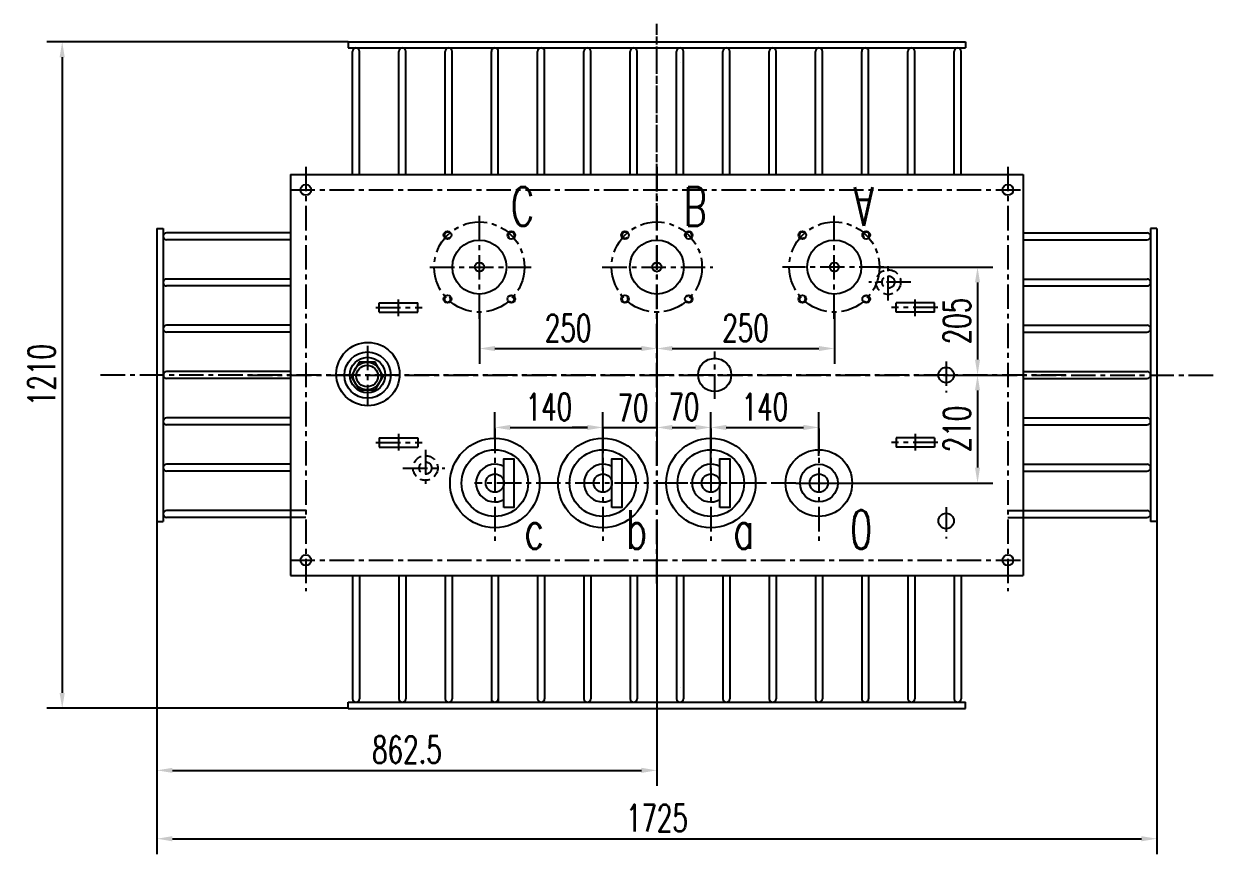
# Model space of a CAD drawing. Extents: x 54230 to 54821, y 1019 to 1300.
# Drawn here: x 54242.5 to 54396.9, y 1018.6 to 1126.3 of the extents above; entities that cross this region are included whole.
import ezdxf

# ---------------------------------------------------------------- set-up
doc = ezdxf.new("R2010")
doc.units = 0
doc.header["$LTSCALE"] = 0.1
doc.linetypes.add('CENTER', pattern=[50.8, 31.75, -6.35, 6.35, -6.35])
doc.linetypes.add('DASHED', pattern=[19.05, 12.7, -6.35])
doc.layers.get('0').update_dxf_attribs({"linetype": 'CONTINUOUS'})
doc.layers.get('DEFPOINTS').update_dxf_attribs({"linetype": 'CONTINUOUS'})
for name, color, linetype in [('1', 1, 'CENTER'), ('2', 3, 'CONTINUOUS'), ('4', 4, 'DASHED'), ('5', 2, 'CONTINUOUS')]:
    doc.layers.add(name, color=color, linetype=linetype)
doc.styles.get("Standard").update_dxf_attribs({"font": 'romans.shx', "width": 0.67, "bigfont": 'intecad.shx'})
doc.dimstyles.get("Standard").update_dxf_attribs({"dimtxt": 3.5, "dimasz": 2.5, "dimexe": 1, "dimexo": 0.2, "dimgap": 0.9, "dimtad": 1, "dimdec": 0, "dimzin": 0, "dimdsep": 46, "dimtxsty": 'Standard', "dimcen": 0, "dimadec": 0, "dimazin": 0, "dimtfac": 1, "dimtdec": 0, "dimtmove": 0, "dimatfit": 3, "dimfxl": 0, "dimtolj": 1, "dimtzin": 0, "dimarcsym": 0})

# ---------------------------------------------------------------- blocks, each defined once
blk = doc.blocks.new('*D387')
at = {"layer": '2', "lineweight": -2, "transparency": 16777216}
for p, q in [((54259.77, 1061.75), (54259.77, 1018.65)), ((54389.37, 1061.75), (54389.37, 1018.65)), ((54261.77, 1020.65), (54387.37, 1020.65))]:
    blk.add_line(p, q, dxfattribs=at)
at = {"layer": '2', "transparency": 16777216}
for points in [[(54261.77, 1020.98), (54261.77, 1020.31), (54259.77, 1020.65)], [(54387.37, 1020.98), (54387.37, 1020.31), (54389.37, 1020.65)]]:
    blk.add_solid(points, dxfattribs=at)
at = {"layer": 'DEFPOINTS', "color": 0, "transparency": 16777216}
for p in [(54259.77, 1061.75), (54389.37, 1061.75), (54389.37, 1020.65)]:
    blk.add_point(p, dxfattribs=at)
at = {"layer": '2', "transparency": 16777216, "insert": (54324.57, 1023.32), "char_height": 3.5, "attachment_point": 5}
blk.add_mtext('\\A1;1725', dxfattribs=at)
blk = doc.blocks.new('*D388')
at = {"layer": '2', "lineweight": -2, "transparency": 16777216}
for p, q in [((54259.77, 1061.75), (54259.77, 1027.51)), ((54324.57, 1059.25), (54324.57, 1027.51)), ((54261.77, 1029.51), (54322.57, 1029.51))]:
    blk.add_line(p, q, dxfattribs=at)
at = {"layer": '2', "transparency": 16777216}
for points in [[(54261.77, 1029.84), (54261.77, 1029.18), (54259.77, 1029.51)], [(54322.57, 1029.84), (54322.57, 1029.18), (54324.57, 1029.51)]]:
    blk.add_solid(points, dxfattribs=at)
at = {"layer": 'DEFPOINTS', "color": 0, "transparency": 16777216}
for p in [(54259.77, 1061.75), (54324.57, 1059.25), (54324.57, 1029.51)]:
    blk.add_point(p, dxfattribs=at)
at = {"layer": '2', "transparency": 16777216, "insert": (54292.17, 1032.19), "char_height": 3.5, "attachment_point": 5}
blk.add_mtext('\\A1;862.5', dxfattribs=at)
blk = doc.blocks.new('*D389')
at = {"layer": '2', "lineweight": -2, "transparency": 16777216}
for p, q in [((54303.57, 1072.65), (54303.57, 1075.96)), ((54317.57, 1068.34), (54317.57, 1075.96)), ((54305.57, 1073.96), (54315.57, 1073.96))]:
    blk.add_line(p, q, dxfattribs=at)
at = {"layer": '2', "transparency": 16777216}
for points in [[(54305.57, 1074.29), (54305.57, 1073.62), (54303.57, 1073.96)], [(54315.57, 1074.29), (54315.57, 1073.62), (54317.57, 1073.96)]]:
    blk.add_solid(points, dxfattribs=at)
at = {"layer": 'DEFPOINTS', "color": 0, "transparency": 16777216}
for p in [(54317.57, 1073.96), (54303.57, 1072.65), (54317.57, 1068.34)]:
    blk.add_point(p, dxfattribs=at)
at = {"layer": '2', "transparency": 16777216, "insert": (54310.57, 1076.63), "char_height": 3.5, "attachment_point": 5}
blk.add_mtext('\\A1;140', dxfattribs=at)
blk = doc.blocks.new('*D390')
at = {"layer": '2', "lineweight": -2, "transparency": 16777216}
for p, q in [((54324.57, 1082.34), (54324.57, 1071.96)), ((54317.57, 1068.34), (54317.57, 1075.96)), ((54315.57, 1073.96), (54313.57, 1073.96)), ((54317.57, 1073.96), (54324.57, 1073.96)), ((54326.57, 1073.96), (54328.57, 1073.96))]:
    blk.add_line(p, q, dxfattribs=at)
at = {"layer": '2', "transparency": 16777216}
for points in [[(54315.57, 1074.29), (54315.57, 1073.62), (54317.57, 1073.96)], [(54326.57, 1074.29), (54326.57, 1073.62), (54324.57, 1073.96)]]:
    blk.add_solid(points, dxfattribs=at)
at = {"layer": 'DEFPOINTS', "color": 0, "transparency": 16777216}
for p in [(54324.57, 1082.34), (54324.57, 1073.96), (54317.57, 1068.34)]:
    blk.add_point(p, dxfattribs=at)
at = {"layer": '2', "transparency": 16777216, "insert": (54321.46, 1076.5), "char_height": 3.5, "attachment_point": 5}
blk.add_mtext('\\A1;70', dxfattribs=at)
blk = doc.blocks.new('*D391')
at = {"layer": '2', "lineweight": -2, "transparency": 16777216}
for p, q in [((54324.57, 1082.34), (54324.57, 1071.96)), ((54331.57, 1068.34), (54331.57, 1075.96)), ((54326.57, 1073.96), (54329.57, 1073.96))]:
    blk.add_line(p, q, dxfattribs=at)
at = {"layer": '2', "transparency": 16777216}
for points in [[(54326.57, 1074.29), (54326.57, 1073.62), (54324.57, 1073.96)], [(54329.57, 1074.29), (54329.57, 1073.62), (54331.57, 1073.96)]]:
    blk.add_solid(points, dxfattribs=at)
at = {"layer": 'DEFPOINTS', "color": 0, "transparency": 16777216}
for p in [(54324.57, 1082.34), (54331.57, 1073.96), (54331.57, 1068.34)]:
    blk.add_point(p, dxfattribs=at)
at = {"layer": '2', "transparency": 16777216, "insert": (54328.07, 1076.63), "char_height": 3.5, "attachment_point": 5}
blk.add_mtext('\\A1;70', dxfattribs=at)
blk = doc.blocks.new('*D392')
at = {"layer": '2', "lineweight": -2, "transparency": 16777216}
for p, q in [((54331.57, 1068.34), (54331.57, 1075.96)), ((54345.57, 1070.29), (54345.57, 1075.96)), ((54333.57, 1073.96), (54343.57, 1073.96))]:
    blk.add_line(p, q, dxfattribs=at)
at = {"layer": '2', "transparency": 16777216}
for points in [[(54333.57, 1074.29), (54333.57, 1073.62), (54331.57, 1073.96)], [(54343.57, 1074.29), (54343.57, 1073.62), (54345.57, 1073.96)]]:
    blk.add_solid(points, dxfattribs=at)
at = {"layer": 'DEFPOINTS', "color": 0, "transparency": 16777216}
for p in [(54345.57, 1073.96), (54345.57, 1070.29), (54331.57, 1068.34)]:
    blk.add_point(p, dxfattribs=at)
at = {"layer": '2', "transparency": 16777216, "insert": (54338.57, 1076.63), "char_height": 3.5, "attachment_point": 5}
blk.add_mtext('\\A1;140', dxfattribs=at)
blk = doc.blocks.new('*D393')
at = {"layer": '2', "lineweight": -2, "transparency": 16777216}
for p, q in [((54301.57, 1088.9), (54301.57, 1082.19)), ((54324.56, 1088.9), (54324.56, 1082.19)), ((54303.57, 1084.19), (54322.56, 1084.19))]:
    blk.add_line(p, q, dxfattribs=at)
at = {"layer": '2', "transparency": 16777216}
for points in [[(54303.57, 1084.52), (54303.57, 1083.86), (54301.57, 1084.19)], [(54322.56, 1084.52), (54322.56, 1083.86), (54324.56, 1084.19)]]:
    blk.add_solid(points, dxfattribs=at)
at = {"layer": 'DEFPOINTS', "color": 0, "transparency": 16777216}
for p in [(54301.57, 1088.9), (54324.56, 1088.9), (54324.56, 1084.19)]:
    blk.add_point(p, dxfattribs=at)
at = {"layer": '2', "transparency": 16777216, "insert": (54313.06, 1086.86), "char_height": 3.5, "attachment_point": 5}
blk.add_mtext('\\A1;250', dxfattribs=at)
blk = doc.blocks.new('*D394')
at = {"layer": '2', "lineweight": -2, "transparency": 16777216}
for p, q in [((54324.56, 1088.9), (54324.56, 1082.19)), ((54347.57, 1088.9), (54347.57, 1082.19)), ((54326.56, 1084.19), (54345.57, 1084.19))]:
    blk.add_line(p, q, dxfattribs=at)
at = {"layer": '2', "transparency": 16777216}
for points in [[(54326.56, 1084.52), (54326.56, 1083.86), (54324.56, 1084.19)], [(54345.57, 1084.52), (54345.57, 1083.86), (54347.57, 1084.19)]]:
    blk.add_solid(points, dxfattribs=at)
at = {"layer": 'DEFPOINTS', "color": 0, "transparency": 16777216}
for p in [(54324.56, 1088.9), (54347.57, 1088.9), (54347.57, 1084.19)]:
    blk.add_point(p, dxfattribs=at)
at = {"layer": '2', "transparency": 16777216, "insert": (54336.06, 1086.86), "char_height": 3.5, "attachment_point": 5}
blk.add_mtext('\\A1;250', dxfattribs=at)
blk = doc.blocks.new('*D395')
at = {"layer": '2', "lineweight": -2, "transparency": 16777216}
for p, q in [((54353.08, 1094.75), (54368.13, 1094.75)), ((54366.13, 1092.75), (54366.13, 1082.75)), ((54362.07, 1080.75), (54368.13, 1080.75))]:
    blk.add_line(p, q, dxfattribs=at)
at = {"layer": '2', "transparency": 16777216}
for points in [[(54365.8, 1092.75), (54366.46, 1092.75), (54366.13, 1094.75)], [(54365.8, 1082.75), (54366.46, 1082.75), (54366.13, 1080.75)]]:
    blk.add_solid(points, dxfattribs=at)
at = {"layer": 'DEFPOINTS', "color": 0, "transparency": 16777216}
for p in [(54353.08, 1094.75), (54362.07, 1080.75), (54366.13, 1080.75)]:
    blk.add_point(p, dxfattribs=at)
at = {"layer": '2', "transparency": 16777216, "insert": (54363.45, 1087.75), "char_height": 3.5, "attachment_point": 5, "rotation": 90}
blk.add_mtext('\\A1;205', dxfattribs=at)
blk = doc.blocks.new('*D396')
at = {"layer": '2', "lineweight": -2, "transparency": 16777216}
for p, q in [((54362.07, 1080.75), (54368.13, 1080.75)), ((54366.13, 1078.75), (54366.13, 1068.75)), ((54342.57, 1066.75), (54368.13, 1066.75))]:
    blk.add_line(p, q, dxfattribs=at)
at = {"layer": '2', "transparency": 16777216}
for points in [[(54365.8, 1078.75), (54366.46, 1078.75), (54366.13, 1080.75)], [(54365.8, 1068.75), (54366.46, 1068.75), (54366.13, 1066.75)]]:
    blk.add_solid(points, dxfattribs=at)
at = {"layer": 'DEFPOINTS', "color": 0, "transparency": 16777216}
for p in [(54362.07, 1080.75), (54342.57, 1066.75), (54366.13, 1066.75)]:
    blk.add_point(p, dxfattribs=at)
at = {"layer": '2', "transparency": 16777216, "insert": (54363.45, 1073.75), "char_height": 3.5, "attachment_point": 5, "rotation": 90}
blk.add_mtext('\\A1;210', dxfattribs=at)
blk = doc.blocks.new('*D397')
at = {"layer": '2', "lineweight": -2, "transparency": 16777216}
for p, q in [((54284.57, 1123.95), (54245.49, 1123.95)), ((54247.49, 1121.95), (54247.49, 1039.55)), ((54284.57, 1037.55), (54245.49, 1037.55))]:
    blk.add_line(p, q, dxfattribs=at)
at = {"layer": '2', "transparency": 16777216}
for points in [[(54247.15, 1121.95), (54247.82, 1121.95), (54247.49, 1123.95)], [(54247.15, 1039.55), (54247.82, 1039.55), (54247.49, 1037.55)]]:
    blk.add_solid(points, dxfattribs=at)
at = {"layer": 'DEFPOINTS', "color": 0, "transparency": 16777216}
for p in [(54284.57, 1123.95), (54247.49, 1037.55), (54284.57, 1037.55)]:
    blk.add_point(p, dxfattribs=at)
at = {"layer": '2', "transparency": 16777216, "insert": (54244.81, 1080.75), "char_height": 3.5, "attachment_point": 5, "rotation": 90}
blk.add_mtext('\\A1;1210', dxfattribs=at)

msp = doc.modelspace()

# ---------------------------------------------------------------- linework, layer by layer
for p, q in [((54284.566, 1123.948), (54364.566, 1123.948)), ((54284.566, 1123.948), (54284.566, 1123.148)), ((54284.566, 1123.148), (54364.566, 1123.148)), ((54285.116, 1106.748), (54285.116, 1122.698)), ((54286.016, 1106.748), (54286.016, 1122.698)), ((54291.116, 1106.748), (54291.116, 1122.698)), ((54292.016, 1106.748), (54292.016, 1122.698)), ((54297.116, 1106.748), (54297.116, 1122.698)), ((54298.016, 1106.748), (54298.016, 1122.698)), ((54303.116, 1106.748), (54303.116, 1122.698)), ((54304.016, 1106.748), (54304.016, 1122.698)), ((54309.116, 1106.748), (54309.116, 1122.698)), ((54310.016, 1106.748), (54310.016, 1122.698)), ((54315.116, 1106.748), (54315.116, 1122.698)), ((54316.016, 1106.748), (54316.016, 1122.698)), ((54321.116, 1106.748), (54321.116, 1122.698)), ((54322.016, 1106.748), (54322.016, 1122.698)), ((54327.116, 1106.748), (54327.116, 1122.698)), ((54328.016, 1106.748), (54328.016, 1122.698)), ((54333.116, 1106.748), (54333.116, 1122.698)), ((54334.016, 1106.748), (54334.016, 1122.698)), ((54339.116, 1106.748), (54339.116, 1122.698)), ((54340.016, 1106.748), (54340.016, 1122.698)), ((54345.116, 1106.748), (54345.116, 1122.698)), ((54346.016, 1106.748), (54346.016, 1122.698)), ((54351.116, 1106.748), (54351.116, 1122.698)), ((54352.016, 1106.748), (54352.016, 1122.698)), ((54357.116, 1106.748), (54357.116, 1122.698)), ((54358.016, 1106.748), (54358.016, 1122.698)), ((54363.116, 1106.748), (54363.116, 1122.698)), ((54364.016, 1106.748), (54364.016, 1122.698)), ((54364.566, 1123.948), (54364.566, 1123.148)), ((54277.066, 1106.748), (54372.066, 1106.748)), ((54277.066, 1106.748), (54277.066, 1054.748)), ((54372.066, 1106.748), (54372.066, 1054.748)), ((54259.766, 1099.748), (54259.766, 1061.748)), ((54259.766, 1099.748), (54260.566, 1099.748)), ((54260.566, 1099.748), (54260.566, 1061.748)), ((54388.566, 1099.748), (54388.566, 1061.748)), ((54389.366, 1099.748), (54388.566, 1099.748)), ((54389.366, 1099.748), (54389.366, 1061.748)), ((54277.066, 1099.198), (54261.016, 1099.198)), ((54277.066, 1098.298), (54261.016, 1098.298)), ((54372.066, 1099.198), (54388.116, 1099.198)), ((54372.066, 1098.298), (54388.116, 1098.298)), ((54277.066, 1093.198), (54261.016, 1093.198)), ((54277.066, 1092.298), (54261.016, 1092.298)), ((54372.066, 1093.198), (54388.116, 1093.198)), ((54372.066, 1092.298), (54388.116, 1092.298)), ((54288.566, 1088.898), (54288.566, 1090.098)), ((54288.566, 1090.098), (54293.566, 1090.098)), ((54288.566, 1088.898), (54293.566, 1088.898)), ((54293.566, 1088.898), (54293.566, 1090.098)), ((54355.566, 1088.898), (54355.566, 1090.098)), ((54360.566, 1090.098), (54355.566, 1090.098)), ((54360.566, 1088.898), (54355.566, 1088.898)), ((54360.566, 1088.898), (54360.566, 1090.098)), ((54277.066, 1087.198), (54261.016, 1087.198)), ((54372.066, 1087.198), (54388.116, 1087.198)), ((54277.066, 1086.298), (54261.016, 1086.298)), ((54372.066, 1086.298), (54388.116, 1086.298)), ((54277.066, 1081.198), (54261.016, 1081.198)), ((54372.066, 1081.198), (54388.116, 1081.198)), ((54277.066, 1080.298), (54261.016, 1080.298)), ((54372.066, 1080.298), (54388.116, 1080.298)), ((54277.066, 1075.198), (54261.016, 1075.198)), ((54372.066, 1075.198), (54388.116, 1075.198)), ((54277.066, 1074.298), (54261.016, 1074.298)), ((54372.066, 1074.298), (54388.116, 1074.298)), ((54288.566, 1072.598), (54288.566, 1071.398)), ((54288.566, 1072.598), (54293.566, 1072.598)), ((54293.566, 1072.598), (54293.566, 1071.398)), ((54355.566, 1072.598), (54355.566, 1071.398)), ((54360.566, 1072.598), (54355.566, 1072.598)), ((54360.566, 1072.598), (54360.566, 1071.398)), ((54288.566, 1071.398), (54293.566, 1071.398)), ((54360.566, 1071.398), (54355.566, 1071.398)), ((54277.066, 1069.198), (54261.016, 1069.198)), ((54372.066, 1069.198), (54388.116, 1069.198)), ((54277.066, 1068.298), (54261.016, 1068.298)), ((54372.066, 1068.298), (54388.116, 1068.298)), ((54279.066, 1063.198), (54261.016, 1063.198)), ((54370.066, 1063.198), (54388.116, 1063.198)), ((54259.766, 1061.748), (54260.566, 1061.748)), ((54279.066, 1062.298), (54261.016, 1062.298)), ((54370.066, 1062.298), (54388.116, 1062.298)), ((54389.366, 1061.748), (54388.566, 1061.748)), ((54277.066, 1054.748), (54372.066, 1054.748)), ((54285.116, 1054.748), (54285.116, 1038.798)), ((54286.016, 1054.748), (54286.016, 1038.798)), ((54291.116, 1054.748), (54291.116, 1038.798)), ((54292.016, 1054.748), (54292.016, 1038.798)), ((54297.116, 1054.748), (54297.116, 1038.798)), ((54298.016, 1054.748), (54298.016, 1038.798)), ((54303.116, 1054.748), (54303.116, 1038.348)), ((54304.016, 1054.748), (54304.016, 1038.348)), ((54309.116, 1054.748), (54309.116, 1038.798)), ((54310.016, 1054.748), (54310.016, 1038.798)), ((54315.116, 1054.748), (54315.116, 1038.798)), ((54316.016, 1054.748), (54316.016, 1038.798)), ((54321.116, 1054.748), (54321.116, 1038.798)), ((54322.016, 1054.748), (54322.016, 1038.798)), ((54327.116, 1054.748), (54327.116, 1038.798)), ((54328.016, 1054.748), (54328.016, 1038.798)), ((54333.116, 1054.748), (54333.116, 1038.798)), ((54334.016, 1054.748), (54334.016, 1038.798)), ((54339.116, 1054.748), (54339.116, 1038.798)), ((54340.016, 1054.748), (54340.016, 1038.798)), ((54345.116, 1054.748), (54345.116, 1038.798)), ((54346.016, 1054.748), (54346.016, 1038.798)), ((54351.116, 1054.748), (54351.116, 1038.798)), ((54352.016, 1054.748), (54352.016, 1038.798)), ((54357.116, 1054.748), (54357.116, 1038.798)), ((54358.016, 1054.748), (54358.016, 1038.798)), ((54363.116, 1054.748), (54363.116, 1038.798)), ((54364.016, 1054.748), (54364.016, 1038.798)), ((54284.566, 1038.348), (54364.566, 1038.348)), ((54284.566, 1037.548), (54284.566, 1038.348)), ((54364.566, 1037.548), (54364.566, 1038.348)), ((54284.566, 1037.548), (54364.566, 1037.548))]:
    msp.add_line(p, q)
for points in [[(54285.973, 1082.421), (54284.934, 1080.621), (54285.973, 1078.821), (54288.051, 1078.821), (54289.091, 1080.621), (54288.051, 1082.421)], [(54304.747, 1063.591), (54304.747, 1069.905), (54306.01, 1069.905), (54306.01, 1063.591)], [(54318.747, 1063.591), (54318.747, 1069.905), (54320.01, 1069.905), (54320.01, 1063.591)], [(54332.747, 1063.591), (54332.747, 1069.905), (54334.01, 1069.905), (54334.01, 1063.591)]]:
    msp.add_lwpolyline(points, close=True)
for centre, radius in [((54279.066, 1104.748), 0.7), ((54370.066, 1104.748), 0.7), ((54297.429, 1098.884), 0.5), ((54301.566, 1094.748), 3.5), ((54305.702, 1098.884), 0.5), ((54320.429, 1098.884), 0.5), ((54324.566, 1094.748), 3.5), ((54328.702, 1098.884), 0.5), ((54343.429, 1098.884), 0.5), ((54347.566, 1094.748), 3.5), ((54351.702, 1098.884), 0.5), ((54301.566, 1094.748), 0.6), ((54324.566, 1094.748), 0.6), ((54347.566, 1094.748), 0.6), ((54297.429, 1090.611), 0.5), ((54305.702, 1090.611), 0.5), ((54320.429, 1090.611), 0.5), ((54328.702, 1090.611), 0.5), ((54343.429, 1090.611), 0.5), ((54351.702, 1090.611), 0.5), ((54287.119, 1080.875), 4.1), ((54287.066, 1080.748), 3), ((54287.066, 1080.748), 3), ((54287.066, 1080.748), 2.3), ((54332.066, 1080.767), 2.15), ((54287.012, 1080.621), 1.8), ((54287.012, 1080.621), 1.4), ((54362.066, 1080.748), 1), ((54303.566, 1066.748), 5.802), ((54317.566, 1066.748), 5.802), ((54331.566, 1066.748), 5.802), ((54303.566, 1066.748), 4.315), ((54317.566, 1066.748), 4.315), ((54331.566, 1066.748), 4.315), ((54345.566, 1066.748), 4.315), ((54345.566, 1066.748), 2.444), ((54303.566, 1066.748), 1.182), ((54317.566, 1066.748), 1.182), ((54331.566, 1066.748), 1.182), ((54345.566, 1066.748), 1.182), ((54362.066, 1061.837), 1), ((54279.066, 1056.748), 0.7), ((54370.066, 1056.748), 0.7)]:
    msp.add_circle(centre, radius)
for centre, radius, start, end in [((54285.566, 1122.698), 0.45, 0, 180), ((54291.566, 1122.698), 0.45, 0, 180), ((54297.566, 1122.698), 0.45, 0, 180), ((54303.566, 1122.698), 0.45, 0, 180), ((54309.566, 1122.698), 0.45, 0, 180), ((54315.566, 1122.698), 0.45, 0, 180), ((54321.566, 1122.698), 0.45, 0, 180), ((54327.566, 1122.698), 0.45, 0, 180), ((54333.566, 1122.698), 0.45, 0, 180), ((54339.566, 1122.698), 0.45, 0, 180), ((54345.566, 1122.698), 0.45, 0, 180), ((54351.566, 1122.698), 0.45, 0, 180), ((54357.566, 1122.698), 0.45, 0, 180), ((54363.566, 1122.698), 0.45, 0, 180), ((54261.016, 1098.748), 0.45, 90, 270), ((54388.116, 1098.748), 0.45, 270, 90), ((54261.016, 1092.748), 0.45, 90, 270), ((54388.116, 1092.748), 0.45, 270, 90), ((54261.016, 1086.748), 0.45, 90, 270), ((54388.116, 1086.748), 0.45, 270, 90), ((54261.016, 1080.748), 0.45, 90, 270), ((54388.116, 1080.748), 0.45, 270, 90), ((54261.016, 1074.748), 0.45, 90, 270), ((54388.116, 1074.748), 0.45, 270, 90), ((54261.016, 1068.748), 0.45, 90, 270), ((54303.566, 1066.748), 2.444, 61.09316, 298.90684), ((54317.566, 1066.748), 2.444, 61.09316, 298.90684), ((54331.566, 1066.748), 2.444, 61.09316, 298.90684), ((54388.116, 1068.748), 0.45, 270, 90), ((54261.016, 1062.748), 0.45, 90, 270), ((54388.116, 1062.748), 0.45, 270, 90), ((54285.566, 1038.798), 0.45, 180, 0), ((54291.566, 1038.798), 0.45, 180, 0), ((54297.566, 1038.798), 0.45, 180, 0), ((54303.566, 1038.798), 0.45, 180, 0), ((54309.566, 1038.798), 0.45, 180, 0), ((54315.566, 1038.798), 0.45, 180, 0), ((54321.566, 1038.798), 0.45, 180, 0), ((54327.566, 1038.798), 0.45, 180, 0), ((54333.566, 1038.798), 0.45, 180, 0), ((54339.566, 1038.798), 0.45, 180, 0), ((54345.566, 1038.798), 0.45, 180, 0), ((54351.566, 1038.798), 0.45, 180, 0), ((54357.566, 1038.798), 0.45, 180, 0), ((54363.566, 1038.798), 0.45, 180, 0)]:
    msp.add_arc(centre, radius, start, end)
at = {"layer": '1'}
for p, q in [((54324.566, 1053.748), (54324.566, 1126.276)), ((54327.566, 1121.269), (54327.566, 1121.269)), ((54279.066, 1107.748), (54279.066, 1052.748)), ((54324.566, 1107.748), (54324.566, 1037.548)), ((54370.066, 1107.748), (54370.066, 1052.748)), ((54277.066, 1104.748), (54372.066, 1104.748)), ((54301.566, 1088.044), (54301.566, 1101.614)), ((54347.566, 1088.044), (54347.566, 1101.614)), ((54354.566, 1090.422), (54354.566, 1095.321)), ((54295.152, 1094.748), (54308.271, 1094.748)), ((54317.493, 1094.748), (54331.813, 1094.748)), ((54353.979, 1094.748), (54340.86, 1094.748)), ((54357.485, 1092.798), (54352.038, 1092.798)), ((54291.066, 1088.371), (54291.066, 1090.524)), ((54358.066, 1088.371), (54358.066, 1090.524)), ((54288.16, 1089.498), (54294.133, 1089.498)), ((54360.971, 1089.498), (54354.998, 1089.498)), ((54287.066, 1084.542), (54287.066, 1076.822)), ((54332.066, 1077.677), (54332.066, 1083.819)), ((54362.066, 1082.516), (54362.066, 1078.48)), ((54377.566, 1080.748), (54252.199, 1080.748)), ((54271.566, 1080.748), (54396.933, 1080.748)), ((54328.601, 1080.767), (54335.655, 1080.767)), ((54366.13, 1080.748), (54369.658, 1080.748)), ((54303.566, 1073.814), (54303.566, 1059.248)), ((54317.566, 1073.814), (54317.566, 1059.248)), ((54331.566, 1073.814), (54331.566, 1059.248)), ((54345.566, 1073.814), (54345.566, 1059.248)), ((54288.16, 1071.998), (54294.133, 1071.998)), ((54291.066, 1073.125), (54291.066, 1070.972)), ((54360.971, 1071.998), (54354.998, 1071.998)), ((54358.066, 1073.125), (54358.066, 1070.972)), ((54294.566, 1071.074), (54294.566, 1066.175)), ((54291.646, 1068.698), (54297.093, 1068.698)), ((54342.566, 1066.748), (54300.929, 1066.748)), ((54338.394, 1066.748), (54324.566, 1066.748)), ((54362.066, 1063.604), (54362.066, 1059.568)), ((54277.066, 1056.748), (54372.066, 1056.748)), ((54327.566, 1040.226), (54327.566, 1040.226))]:
    msp.add_line(p, q, dxfattribs=at)
for centre in [(54301.557, 1094.748), (54324.557, 1094.748), (54347.574, 1094.748)]:
    msp.add_circle(centre, 5.85, dxfattribs=at)
at = {"layer": '2'}
for centre, start, end in [((54297.429, 1098.884), 43.12506, 315.00004), ((54305.702, 1098.884), 313.12506, 225.00004), ((54320.429, 1098.884), 43.12506, 315.00004), ((54328.702, 1098.884), 313.12506, 225.00004), ((54343.429, 1098.884), 43.12506, 315.00004), ((54351.702, 1098.884), 313.12506, 225.00004), ((54297.429, 1090.611), 133.12506, 45.00004), ((54305.702, 1090.611), 223.12506, 135.00004), ((54320.429, 1090.611), 133.12506, 45.00004), ((54328.702, 1090.611), 223.12506, 135.00004), ((54343.429, 1090.611), 133.12506, 45.00004), ((54351.702, 1090.611), 223.12506, 135.00004)]:
    msp.add_arc(centre, 0.4, start, end, dxfattribs=at)
at = {"layer": '4'}
for centre, radius in [((54354.566, 1092.798), 1.6), ((54354.566, 1092.798), 0.8), ((54294.566, 1068.698), 1.6), ((54294.566, 1068.698), 0.8)]:
    msp.add_circle(centre, radius, dxfattribs=at)
at = {"layer": '5', "color": 1, "linetype": 'CENTER'}
for p, q in [((54324.566, 1099.858), (54324.566, 1124.672)), ((54324.566, 1061.638), (54324.566, 1037.548))]:
    msp.add_line(p, q, dxfattribs=at)

# ---------------------------------------------------------------- texts
at = {"text_generation_flag": 2, "width": 0.67}
for s, p in [('C', (54305.647, 1105.11)), ('B', (54328.028, 1105.11)), ('A', (54350.08, 1105.11))]:
    msp.add_text(s, height=5, rotation=180, dxfattribs=at).set_placement(p)
at = {"width": 0.67}
for s, p in [('b', (54320.586, 1058.217)), ('0', (54349.617, 1058.217)), ('c', (54307.382, 1058.217)), ('a', (54334.469, 1058.217))]:
    msp.add_text(s, height=5, dxfattribs=at).set_placement(p)

# ---------------------------------------------------------------- dimensions: what is measured, and where the dimension line sits
at = {"layer": '2'}
for base, p1, p2, text, override, picture, middle in [((54247.486, 1037.548), (54284.566, 1123.948), (54284.566, 1037.548), '1210', {"dimtxt": 3.5, "dimasz": 2, "dimexe": 2, "dimexo": 0, "dimgap": 0.925, "dimtad": 1, "dimtih": 0, "dimdec": 0, "dimlfac": 10, "dimzin": 8, "dimcen": 0, "dimclrd": 256, "dimclre": 256, "dimclrt": 256, "dimtdec": 0, "dimtofl": 1}, '*D397', (54244.811, 1080.748)), ((54366.13, 1080.748), (54353.077, 1094.748), (54362.066, 1080.748), '205', {"dimtxt": 3.5, "dimasz": 2, "dimexe": 2, "dimexo": 0, "dimgap": 0.925, "dimtad": 1, "dimtih": 0, "dimdec": 0, "dimlfac": 10, "dimzin": 8, "dimcen": 0, "dimclrd": 256, "dimclre": 256, "dimclrt": 256, "dimtdec": 0, "dimtofl": 1}, '*D395', (54363.455, 1087.748)), ((54366.13, 1066.748), (54362.066, 1080.748), (54342.566, 1066.748), '210', {"dimtxt": 3.5, "dimasz": 2, "dimexe": 2, "dimexo": 0, "dimgap": 0.925, "dimtad": 1, "dimtih": 0, "dimdec": 0, "dimlfac": 10, "dimzin": 8, "dimcen": 0, "dimclrd": 256, "dimclre": 256, "dimclrt": 256, "dimtdec": 0, "dimtofl": 1, "dimtmove": 1}, '*D396', (54363.455, 1073.748))]:
    dim = msp.add_linear_dim(base=base, p1=p1, p2=p2, angle=90, text=text, dimstyle='Standard', override=override, dxfattribs=at)
    dim.commit()
    dim.dimension.update_dxf_attribs({"geometry": picture, "text_midpoint": middle})
for base, p1, p2, text, override, picture, middle in [((54324.557, 1084.189), (54301.566, 1088.898), (54324.557, 1088.898), '250', {"dimtxt": 3.5, "dimasz": 2, "dimexe": 2, "dimexo": 0, "dimgap": 0.925, "dimtad": 1, "dimtih": 0, "dimdec": 0, "dimlfac": 10, "dimzin": 8, "dimcen": 0, "dimclrd": 256, "dimclre": 256, "dimclrt": 256, "dimtdec": 0, "dimtofl": 1}, '*D393', (54313.061, 1086.864)), ((54347.566, 1084.189), (54324.557, 1088.898), (54347.566, 1088.898), '250', {"dimtxt": 3.5, "dimasz": 2, "dimexe": 2, "dimexo": 0, "dimgap": 0.925, "dimtad": 1, "dimtih": 0, "dimdec": 0, "dimlfac": 10, "dimzin": 8, "dimcen": 0, "dimclrd": 256, "dimclre": 256, "dimclrt": 256, "dimtdec": 0, "dimtofl": 1, "dimtmove": 1}, '*D394', (54336.061, 1086.864)), ((54331.566, 1073.957), (54324.566, 1082.335), (54331.566, 1068.335), '70', {"dimtxt": 3.5, "dimasz": 2, "dimexe": 2, "dimexo": 0, "dimgap": 0.925, "dimtad": 1, "dimtih": 0, "dimdec": 0, "dimlfac": 10, "dimzin": 8, "dimcen": 0, "dimclrd": 256, "dimclre": 256, "dimclrt": 256, "dimtdec": 0, "dimtofl": 1, "dimtmove": 1}, '*D391', (54328.066, 1076.632)), ((54317.566, 1073.957), (54303.566, 1072.65), (54317.566, 1068.335), '140', {"dimtxt": 3.5, "dimasz": 2, "dimexe": 2, "dimexo": 0, "dimgap": 0.925, "dimtad": 1, "dimtih": 0, "dimdec": 0, "dimlfac": 10, "dimzin": 8, "dimcen": 0, "dimclrd": 256, "dimclre": 256, "dimclrt": 256, "dimtdec": 0, "dimtofl": 1}, '*D389', (54310.566, 1076.632)), ((54345.566, 1073.957), (54331.566, 1068.335), (54345.566, 1070.289), '140', {"dimtxt": 3.5, "dimasz": 2, "dimexe": 2, "dimexo": 0, "dimgap": 0.925, "dimtad": 1, "dimtih": 0, "dimdec": 0, "dimlfac": 10, "dimzin": 8, "dimcen": 0, "dimclrd": 256, "dimclre": 256, "dimclrt": 256, "dimtdec": 0, "dimtofl": 1, "dimtmove": 1}, '*D392', (54338.566, 1076.632)), ((54389.366, 1020.645), (54259.766, 1061.748), (54389.366, 1061.748), '1725', {"dimtxt": 3.5, "dimasz": 2, "dimexe": 2, "dimexo": 0, "dimgap": 0.925, "dimtad": 1, "dimtih": 0, "dimdec": 0, "dimlfac": 10, "dimzin": 8, "dimcen": 0, "dimclrd": 256, "dimclre": 256, "dimclrt": 256, "dimtdec": 0, "dimtofl": 1}, '*D387', (54324.566, 1023.32)), ((54324.566, 1029.511), (54259.766, 1061.748), (54324.566, 1059.248), '862.5', {"dimtxt": 3.5, "dimasz": 2, "dimexe": 2, "dimexo": 0, "dimgap": 0.925, "dimtad": 1, "dimtih": 0, "dimdec": 0, "dimlfac": 10, "dimzin": 8, "dimcen": 0, "dimclrd": 256, "dimclre": 256, "dimclrt": 256, "dimtdec": 0, "dimtofl": 1}, '*D388', (54292.166, 1032.186))]:
    dim = msp.add_linear_dim(base=base, p1=p1, p2=p2, text=text, dimstyle='Standard', override=override, dxfattribs=at)
    dim.commit()
    dim.dimension.update_dxf_attribs({"geometry": picture, "text_midpoint": middle})
dim = msp.add_linear_dim(base=(54324.566, 1073.957), p1=(54317.566, 1068.335), p2=(54324.566, 1082.335), text='70', dimstyle='Standard', override={"dimasz": 2, "dimexe": 2, "dimexo": 0, "dimgap": 0.925, "dimlfac": 10, "dimzin": 8, "dimclrd": 256, "dimclre": 256, "dimclrt": 256, "dimtmove": 2}, dxfattribs=at)
dim.commit()
dim.dimension.update_dxf_attribs({"geometry": '*D390', "text_midpoint": (54321.46, 1076.496), "dimtype": 160})

doc.saveas('drawing.dxf')
